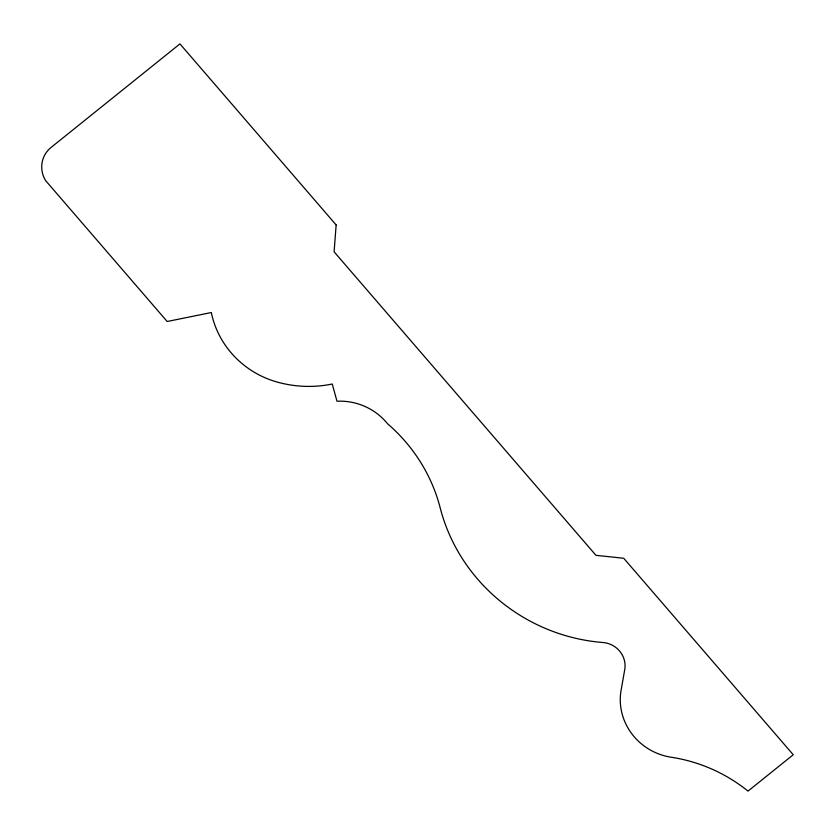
<?xml version="1.0" encoding="UTF-8"?>
<svg xmlns="http://www.w3.org/2000/svg" width="835" height="835" viewBox="0 0 835 835"><rect width="100%" height="100%" fill="white"/><g stroke="black" fill="none" stroke-linecap="round" stroke-linejoin="round"><path stroke-width="1.25" d="M336.15 224.959L334.104 251.815L595.971 555.338L623.724 558.26L793.25 754.756L748.014 791.11A154.381 147.565 24.9 0 0 671.413 757.261A58.356 55.778 24.9 0 1 621.083 690.357L624.747 669.545A23.432 22.399 24.9 0 0 602.776 642.491A177.573 169.724 24.9 0 1 440.003 507.137A165.507 158.191 24.9 0 0 387.565 423.742A58.815 56.216 24.9 0 0 336.996 401.249L332.246 384.006A113.758 108.727 24.9 0 1 276.667 381.908A90.149 86.162 24.9 0 1 211.328 312.53L167.177 321.506L45.581 180.558A27.137 25.937 24.9 0 1 51.52 147.085L179.942 43.89L336.15 224.959"/></g></svg>
